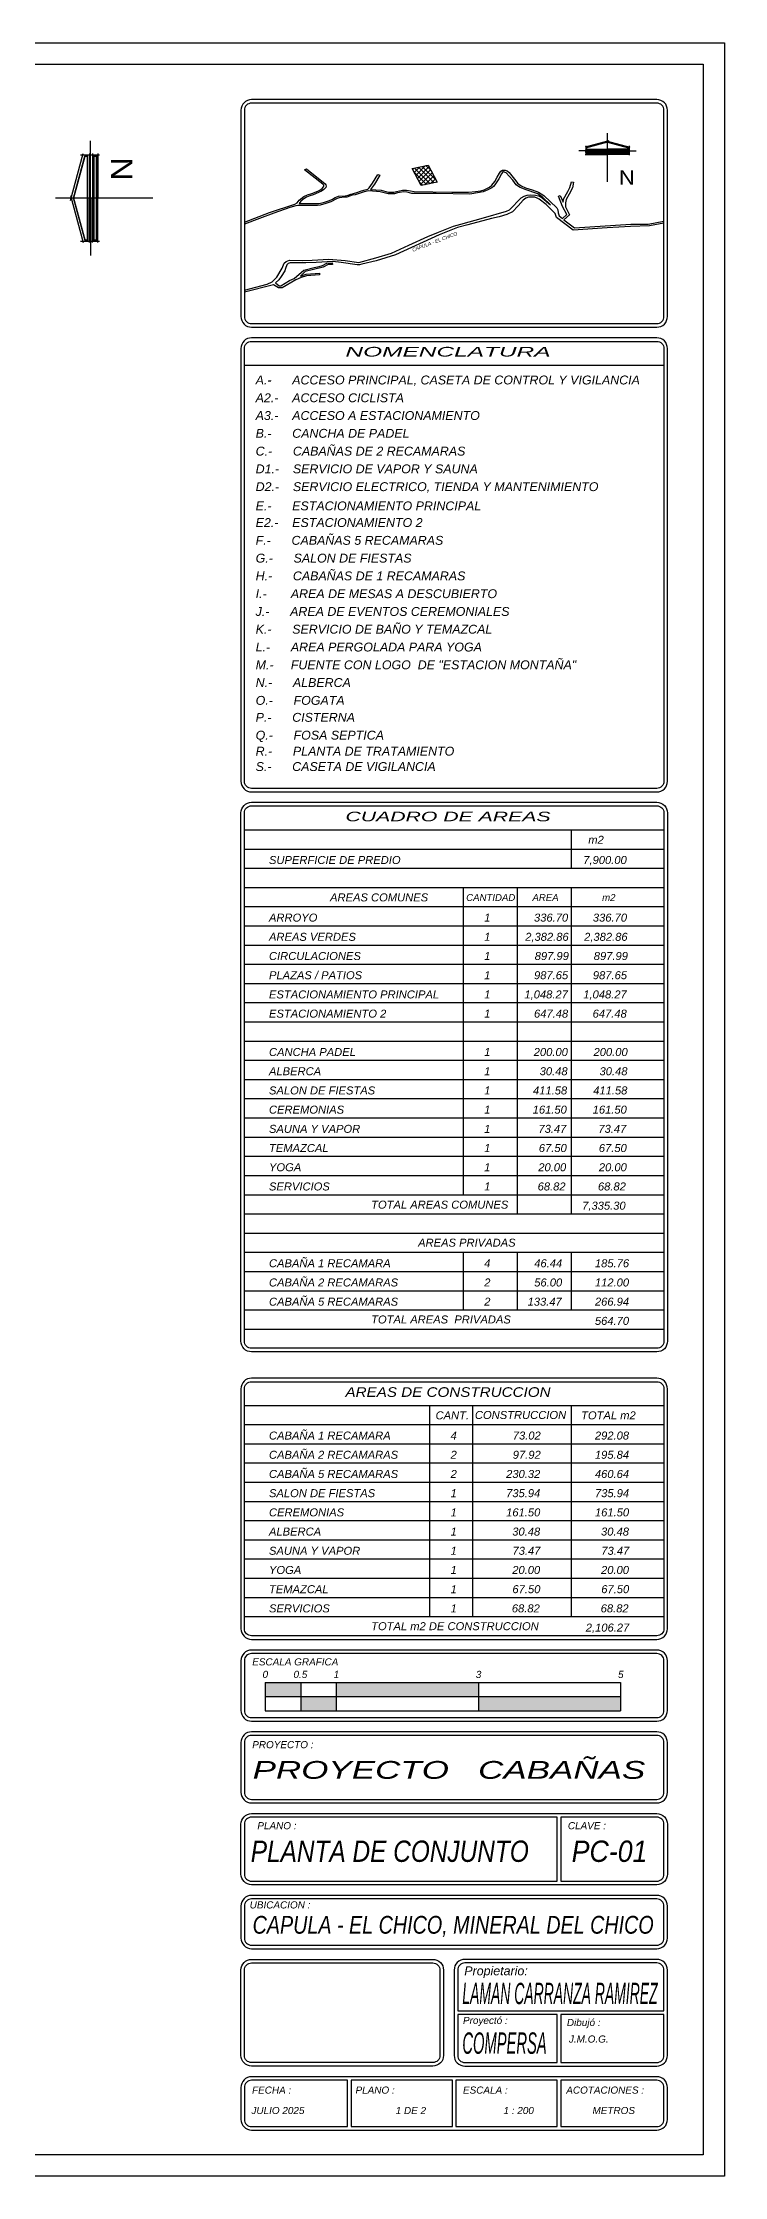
# Model space of a CAD drawing. Header units: millimetres. Extents: x 525387 to 527545, y 2235066 to 2235448.
# Drawn here: x 525651.4 to 525689.8, y 2235066.5 to 2235186.5 of the extents above; entities that cross this region are included whole.
import ezdxf
from ezdxf.enums import TextEntityAlignment as Align

# ---------------------------------------------------------------- set-up
doc = ezdxf.new("R2010")
doc.units = ezdxf.units.MM
doc.layers.add('auxiliar', color=6, linetype='Continuous')
doc.layers.add('pie de plano', color=7, linetype='Continuous')
doc.styles.add('ARIAL', font='ariali.ttf')
doc.styles.add('SWIS721', font='swissko.ttf')

msp = doc.modelspace()

# ---------------------------------------------------------------- hatches: boundary and pattern name
at = {"layer": 'auxiliar'}
h = msp.add_hatch(dxfattribs=at)
h.set_pattern_fill('NET', color=8, scale=0.058, angle=45)
h.set_pattern_definition([(45, (-1162.57987, -355.22754), (-0.130213713756, 0.130213713756), []), (135, (-1162.57987, -355.22754), (-0.130213713756, -0.130213713756), [])])
h.paths.add_polyline_path([(525672.226, 2235179.407), (525672.739, 2235178.454), (525673.634, 2235178.645), (525673.134, 2235179.611)])
at = {"layer": 'pie de plano'}
h = msp.add_hatch(color=256, dxfattribs=at)
h.dxf.hatch_style = 1
h.paths.add_polyline_path([(525665.956, 2235094.27), (525663.956, 2235094.27), (525663.956, 2235093.47), (525665.956, 2235093.47)])
h = msp.add_hatch(color=256, dxfattribs=at)
h.dxf.hatch_style = 1
h.paths.add_polyline_path([(525675.956, 2235094.27), (525667.956, 2235094.27), (525667.956, 2235093.47), (525675.956, 2235093.47)])
h = msp.add_hatch(color=256, dxfattribs=at)
h.dxf.hatch_style = 1
h.paths.add_polyline_path([(525667.956, 2235093.47), (525665.956, 2235093.47), (525665.956, 2235092.67), (525667.956, 2235092.67)])
h = msp.add_hatch(color=256, dxfattribs=at)
h.dxf.hatch_style = 1
h.paths.add_polyline_path([(525683.956, 2235093.47), (525675.956, 2235093.47), (525675.956, 2235092.67), (525683.956, 2235092.67)])

# ---------------------------------------------------------------- linework, layer by layer
for p, q in [((525662.79, 2235168.362), (525686.39, 2235168.362)), ((525662.79, 2235142.222), (525686.39, 2235142.222)), ((525681.194, 2235140.062), (525681.194, 2235142.222)), ((525662.79, 2235141.142), (525686.39, 2235141.142)), ((525662.79, 2235140.062), (525686.39, 2235140.062)), ((525662.79, 2235138.982), (525686.39, 2235138.982)), ((525675.11, 2235121.702), (525675.11, 2235138.982)), ((525678.152, 2235120.622), (525678.152, 2235138.982)), ((525681.194, 2235120.622), (525681.194, 2235138.982)), ((525662.79, 2235137.902), (525686.39, 2235137.902)), ((525662.79, 2235136.822), (525686.39, 2235136.822)), ((525662.79, 2235135.742), (525686.39, 2235135.742)), ((525662.79, 2235134.662), (525686.39, 2235134.662)), ((525662.79, 2235133.582), (525686.39, 2235133.582)), ((525662.79, 2235132.502), (525686.39, 2235132.502)), ((525662.79, 2235131.422), (525686.39, 2235131.422)), ((525662.79, 2235130.342), (525686.39, 2235130.342)), ((525662.79, 2235129.262), (525686.39, 2235129.262)), ((525662.79, 2235128.182), (525686.39, 2235128.182)), ((525662.79, 2235127.102), (525686.39, 2235127.102)), ((525662.79, 2235126.022), (525686.39, 2235126.022)), ((525662.79, 2235124.942), (525686.39, 2235124.942)), ((525662.79, 2235123.862), (525686.39, 2235123.862)), ((525662.79, 2235122.782), (525686.39, 2235122.782)), ((525662.79, 2235121.702), (525686.39, 2235121.702)), ((525662.79, 2235120.622), (525686.39, 2235120.622)), ((525662.79, 2235119.542), (525686.39, 2235119.542)), ((525662.79, 2235118.462), (525686.39, 2235118.462)), ((525675.11, 2235115.222), (525675.11, 2235118.462)), ((525678.152, 2235115.222), (525678.152, 2235118.462)), ((525681.194, 2235115.222), (525681.194, 2235118.462)), ((525662.79, 2235117.382), (525686.39, 2235117.382)), ((525662.79, 2235116.302), (525686.39, 2235116.302)), ((525662.79, 2235115.222), (525686.39, 2235115.222)), ((525662.79, 2235114.142), (525686.39, 2235114.142)), ((525662.79, 2235109.852), (525686.39, 2235109.852)), ((525673.219, 2235097.972), (525673.219, 2235109.852)), ((525675.631, 2235097.972), (525675.631, 2235109.852)), ((525681.194, 2235107.692), (525681.194, 2235109.852)), ((525662.79, 2235108.772), (525686.39, 2235108.772)), ((525681.194, 2235097.972), (525681.194, 2235108.772)), ((525662.79, 2235107.692), (525686.39, 2235107.692)), ((525662.79, 2235106.612), (525686.39, 2235106.612)), ((525662.79, 2235105.532), (525686.39, 2235105.532)), ((525662.79, 2235104.452), (525686.39, 2235104.452)), ((525662.79, 2235103.372), (525686.39, 2235103.372)), ((525662.79, 2235102.292), (525686.39, 2235102.292)), ((525662.79, 2235101.212), (525686.39, 2235101.212)), ((525662.79, 2235100.132), (525686.39, 2235100.132)), ((525662.79, 2235099.052), (525686.39, 2235099.052)), ((525662.79, 2235097.972), (525686.39, 2235097.972))]:
    msp.add_line(p, q)
at = {"layer": 'auxiliar'}
for p, q in [((525666.161, 2235179.348), (525666.278, 2235179.394)), ((525667.193, 2235178.535), (525666.161, 2235179.348)), ((525666.278, 2235179.394), (525667.335, 2235178.547)), ((525670.003, 2235178.599), (525670.301, 2235179.085)), ((525670.414, 2235179.034), (525670.115, 2235178.536)), ((525670.301, 2235179.085), (525670.414, 2235179.034)), ((525676.871, 2235178.691), (525677.009, 2235178.927)), ((525677.009, 2235178.927), (525677.132, 2235179.162)), ((525677.132, 2235179.162), (525677.208, 2235179.265)), ((525677.208, 2235179.265), (525677.31, 2235179.323)), ((525665.75, 2235177.485), (525665.876, 2235177.641)), ((525665.876, 2235177.641), (525665.956, 2235177.705)), ((525665.956, 2235177.705), (525666.129, 2235177.833)), ((525666.128, 2235177.702), (525665.963, 2235177.579)), ((525666.273, 2235177.797), (525666.128, 2235177.702)), ((525666.129, 2235177.833), (525666.335, 2235177.925)), ((525666.465, 2235177.879), (525666.273, 2235177.797)), ((525666.335, 2235177.925), (525666.584, 2235178.001)), ((525666.666, 2235177.937), (525666.465, 2235177.879)), ((525666.584, 2235178.001), (525666.924, 2235178.147)), ((525667.13, 2235178.139), (525666.666, 2235177.937)), ((525666.924, 2235178.147), (525667.025, 2235178.191)), ((525667.025, 2235178.191), (525667.161, 2235178.293)), ((525667.256, 2235178.236), (525667.13, 2235178.139)), ((525667.161, 2235178.293), (525667.235, 2235178.376)), ((525667.26, 2235178.478), (525667.193, 2235178.535)), ((525667.235, 2235178.376), (525667.26, 2235178.429)), ((525667.362, 2235178.355), (525667.256, 2235178.236)), ((525667.26, 2235178.429), (525667.26, 2235178.478)), ((525667.298, 2235177.52), (525667.576, 2235177.614)), ((525667.335, 2235178.547), (525667.369, 2235178.496)), ((525667.388, 2235178.425), (525667.362, 2235178.355)), ((525667.369, 2235178.496), (525667.388, 2235178.425)), ((525667.576, 2235177.614), (525667.747, 2235177.693)), ((525667.747, 2235177.693), (525667.897, 2235177.783)), ((525667.897, 2235177.783), (525667.984, 2235177.823)), ((525667.984, 2235177.823), (525668.088, 2235177.852)), ((525668.088, 2235177.852), (525668.455, 2235177.879)), ((525668.455, 2235177.879), (525668.635, 2235177.92)), ((525668.635, 2235177.92), (525668.771, 2235177.973)), ((525668.771, 2235177.973), (525668.935, 2235178.016)), ((525668.935, 2235178.016), (525669.11, 2235178.067)), ((525669.11, 2235178.067), (525669.385, 2235178.167)), ((525669.385, 2235178.167), (525669.581, 2235178.208)), ((525669.581, 2235178.208), (525669.668, 2235178.228)), ((525669.668, 2235178.228), (525669.733, 2235178.257)), ((525669.733, 2235178.257), (525669.803, 2235178.328)), ((525669.803, 2235178.328), (525670.003, 2235178.599)), ((525670.115, 2235178.536), (525669.888, 2235178.238)), ((525669.888, 2235178.238), (525670.487, 2235178.195)), ((525670.487, 2235178.195), (525670.743, 2235178.116)), ((525670.743, 2235178.116), (525670.901, 2235178.077)), ((525670.901, 2235178.077), (525671.196, 2235178.084)), ((525671.196, 2235178.084), (525671.339, 2235178.121)), ((525671.339, 2235178.121), (525671.508, 2235178.163)), ((525671.508, 2235178.163), (525671.682, 2235178.191)), ((525671.682, 2235178.191), (525671.904, 2235178.191)), ((525671.904, 2235178.191), (525672.137, 2235178.161)), ((525672.137, 2235178.161), (525672.342, 2235178.131)), ((525672.342, 2235178.131), (525674.456, 2235178.09)), ((525674.456, 2235178.09), (525675.389, 2235178.076)), ((525675.389, 2235178.076), (525675.785, 2235178.123)), ((525675.785, 2235178.123), (525676.083, 2235178.16)), ((525676.083, 2235178.16), (525676.274, 2235178.21)), ((525676.274, 2235178.21), (525676.586, 2235178.366)), ((525676.586, 2235178.366), (525676.705, 2235178.469)), ((525676.705, 2235178.469), (525676.871, 2235178.691)), ((525662.79, 2235176.398), (525664.192, 2235176.932)), ((525664.192, 2235176.932), (525665.627, 2235177.409)), ((525665.627, 2235177.409), (525665.75, 2235177.485)), ((525665.963, 2235177.579), (525665.864, 2235177.442)), ((525665.864, 2235177.442), (525666.989, 2235177.445)), ((525666.989, 2235177.445), (525667.298, 2235177.52))]:
    msp.add_line(p, q, dxfattribs=at)
at = {"layer": 'auxiliar', "color": 1, "linetype": 'Continuous'}
for points in [[(525509.79, 2235186.492), (525689.79, 2235186.492), (525689.79, 2235066.492), (525509.79, 2235066.492)], [(525510.99, 2235185.292), (525688.59, 2235185.292), (525688.59, 2235067.692), (525510.99, 2235067.692)]]:
    msp.add_lwpolyline(points, close=True, dxfattribs=at)
at = {"layer": 'auxiliar'}
for points in [[(525662.79, 2235172.567), (525664.072, 2235172.915), (525664.356, 2235173.037), (525664.619, 2235173.295), (525664.917, 2235173.819), (525665.017, 2235174.088), (525665.141, 2235174.192), (525665.318, 2235174.259), (525666.077, 2235174.249), (525666.606, 2235174.267), (525667.545, 2235174.31), (525668.466, 2235174.242), (525669.223, 2235174.126), (525670.176, 2235174.387), (525671.073, 2235174.655), (525672.041, 2235175.095), (525673.108, 2235175.594), (525673.7, 2235175.839), (525674.561, 2235176.171), (525674.959, 2235176.279), (525676.241, 2235176.643), (525677.542, 2235177.012), (525677.709, 2235177.098), (525678.366, 2235177.762), (525678.524, 2235177.861), (525678.693, 2235177.922), (525678.889, 2235177.929), (525679.172, 2235177.918), (525679.334, 2235177.87), (525679.55, 2235177.757), (525680.017, 2235177.381), (525679.586, 2235177.792), (525679.294, 2235177.984), (525678.585, 2235178.239), (525678.274, 2235178.373), (525678.085, 2235178.495), (525677.891, 2235178.756), (525677.682, 2235178.993), (525677.524, 2235179.175), (525677.372, 2235179.236), (525677.323, 2235179.236), (525677.255, 2235179.116), (525677.105, 2235178.833), (525676.875, 2235178.494), (525676.801, 2235178.4), (525676.705, 2235178.332), (525676.455, 2235178.192), (525676.349, 2235178.152), (525676.219, 2235178.105), (525676.011, 2235178.064), (525675.469, 2235177.98), (525673.574, 2235178.015), (525672.214, 2235178.015), (525671.953, 2235178.083), (525671.735, 2235178.1), (525671.401, 2235178.05), (525671.238, 2235177.99), (525670.873, 2235177.99), (525670.434, 2235178.102), (525669.785, 2235178.159), (525669.527, 2235178.112), (525669.24, 2235178.006), (525669.014, 2235177.939), (525668.855, 2235177.908), (525668.547, 2235177.799), (525668.446, 2235177.799), (525668.116, 2235177.76), (525668.001, 2235177.725), (525667.65, 2235177.549), (525667.373, 2235177.449), (525667.052, 2235177.362), (525666.907, 2235177.343), (525665.786, 2235177.343), (525665.677, 2235177.324), (525665.352, 2235177.216), (525664.451, 2235176.907), (525663.629, 2235176.602), (525662.79, 2235176.289)], [(525677.31, 2235179.323), (525677.457, 2235179.318), (525677.57, 2235179.277), (525677.676, 2235179.191), (525678.068, 2235178.728), (525678.147, 2235178.591), (525678.35, 2235178.449), (525678.605, 2235178.334), (525678.98, 2235178.208), (525679.327, 2235178.075), (525679.637, 2235177.901), (525680.359, 2235177.21), (525680.425, 2235177.087), (525680.448, 2235176.92), (525680.5, 2235176.76), (525680.68, 2235176.599), (525680.932, 2235176.823), (525680.68, 2235177.283), (525680.452, 2235177.851), (525680.55, 2235177.89), (525680.722, 2235177.529), (525680.749, 2235177.683), (525680.994, 2235178.125), (525681.106, 2235178.353), (525681.188, 2235178.665), (525681.301, 2235178.647), (525681.244, 2235178.325), (525681.057, 2235177.973), (525680.893, 2235177.67), (525680.848, 2235177.49), (525680.848, 2235177.261), (525681.085, 2235176.803), (525680.768, 2235176.527), (525681.355, 2235176.083), (525684.522, 2235176.282), (525685.506, 2235176.277), (525686.39, 2235176.449)], [(525686.39, 2235176.337), (525685.57, 2235176.183), (525684.504, 2235176.153), (525683.2, 2235176.084), (525681.293, 2235175.94), (525680.356, 2235176.658), (525680.281, 2235176.876), (525679.77, 2235177.392), (525679.377, 2235177.689), (525679.262, 2235177.755), (525679.124, 2235177.797), (525678.769, 2235177.799), (525678.614, 2235177.75), (525678.475, 2235177.632), (525678.191, 2235177.318), (525677.872, 2235176.973), (525677.557, 2235176.834), (525677.125, 2235176.691), (525676.694, 2235176.603), (525675.362, 2235176.254), (525674.771, 2235176.094), (525673.737, 2235175.691), (525671.288, 2235174.552), (525670.195, 2235174.229), (525669.401, 2235174.032), (525669.271, 2235174.002), (525669.138, 2235174), (525668.238, 2235174.125), (525667.769, 2235174.178), (525666.83, 2235174.134), (525666.253, 2235174.116), (525665.365, 2235174.116), (525665.249, 2235174.069), (525665.178, 2235173.995), (525665.098, 2235173.799), (525665.059, 2235173.658), (525664.857, 2235173.341), (525664.72, 2235173.15), (525664.54, 2235172.983), (525664.736, 2235172.825), (525664.835, 2235172.817), (525665.324, 2235173.108), (525665.589, 2235173.227), (525666.13, 2235173.703), (525666.719, 2235173.852), (525667.002, 2235173.906), (525667.176, 2235173.962), (525667.422, 2235174.088), (525667.733, 2235174.11), (525667.739, 2235174.018), (525667.507, 2235174.018), (525667.214, 2235173.862), (525666.201, 2235173.622), (525665.935, 2235173.366), (525666.255, 2235173.464), (525667.004, 2235173.526), (525667.011, 2235173.437), (525666.28, 2235173.371), (525665.981, 2235173.279), (525665.691, 2235173.145), (525664.912, 2235172.713), (525664.845, 2235172.697), (525664.706, 2235172.697), (525664.417, 2235172.879), (525662.79, 2235172.451)]]:
    msp.add_lwpolyline(points, dxfattribs=at)
msp.add_lwpolyline([(525672.739, 2235178.454), (525672.226, 2235179.407), (525673.134, 2235179.611), (525673.634, 2235178.645)], close=True, dxfattribs=at)
at = {"layer": 'pie de plano', "color": 1}
for p, q in [((525683.214, 2235178.665), (525683.214, 2235181.401)), ((525653.002, 2235177.615), (525653.723, 2235180.262)), ((525653.175, 2235177.753), (525653.819, 2235180.118)), ((525653.572, 2235180.187), (525654.089, 2235180.187)), ((525653.819, 2235180.118), (525653.955, 2235180.118)), ((525653.955, 2235180.118), (525653.955, 2235177.753)), ((525654.07, 2235180.262), (525654.07, 2235177.753)), ((525654.07, 2235180.187), (525654.645, 2235180.187)), ((525654.128, 2235177.753), (525654.128, 2235180.977)), ((525654.245, 2235180.262), (525654.246, 2235177.753)), ((525654.32, 2235180.118), (525654.471, 2235180.118)), ((525654.32, 2235180.118), (525654.32, 2235177.753)), ((525654.471, 2235180.118), (525654.471, 2235177.753)), ((525654.545, 2235180.262), (525654.545, 2235177.753)), ((525683.214, 2235180.416), (525681.603, 2235180.416)), ((525683.283, 2235180.978), (525681.96, 2235180.618)), ((525681.96, 2235180.445), (525683.214, 2235180.445)), ((525681.96, 2235180.357), (525683.214, 2235180.357)), ((525681.96, 2235180.207), (525683.214, 2235180.207)), ((525681.998, 2235180.693), (525681.998, 2235180.435)), ((525681.998, 2235180.445), (525681.998, 2235180.157)), ((525683.214, 2235180.892), (525682.032, 2235180.57)), ((525682.032, 2235180.57), (525682.032, 2235180.502)), ((525682.032, 2235180.502), (525683.214, 2235180.502)), ((525682.032, 2235180.319), (525682.032, 2235180.244)), ((525682.032, 2235180.319), (525683.214, 2235180.319)), ((525682.032, 2235180.244), (525683.214, 2235180.244)), ((525683.145, 2235180.978), (525684.469, 2235180.618)), ((525683.214, 2235180.892), (525684.397, 2235180.57)), ((525684.397, 2235180.502), (525683.214, 2235180.502)), ((525684.469, 2235180.445), (525683.214, 2235180.445)), ((525683.214, 2235180.416), (525684.826, 2235180.416)), ((525684.469, 2235180.357), (525683.214, 2235180.357)), ((525684.397, 2235180.319), (525683.214, 2235180.319)), ((525684.397, 2235180.244), (525683.214, 2235180.244)), ((525684.469, 2235180.207), (525683.214, 2235180.207)), ((525684.397, 2235180.57), (525684.397, 2235180.502)), ((525684.397, 2235180.319), (525684.397, 2235180.244)), ((525684.431, 2235180.693), (525684.431, 2235180.435)), ((525684.431, 2235180.445), (525684.431, 2235180.157)), ((525657.628, 2235177.753), (525652.156, 2235177.753)), ((525653.002, 2235177.891), (525653.723, 2235175.245)), ((525653.175, 2235177.753), (525653.819, 2235175.389)), ((525653.955, 2235175.389), (525653.955, 2235177.753)), ((525654.07, 2235175.245), (525654.07, 2235177.753)), ((525654.128, 2235177.753), (525654.128, 2235174.53)), ((525654.245, 2235175.245), (525654.246, 2235177.753)), ((525654.32, 2235175.389), (525654.32, 2235177.753)), ((525654.471, 2235175.389), (525654.471, 2235177.753)), ((525654.545, 2235175.245), (525654.545, 2235177.753)), ((525653.572, 2235175.32), (525654.089, 2235175.32)), ((525653.819, 2235175.389), (525653.955, 2235175.389)), ((525654.07, 2235175.32), (525654.645, 2235175.32)), ((525654.32, 2235175.389), (525654.471, 2235175.389))]:
    msp.add_line(p, q, dxfattribs=at)
at = {"layer": 'pie de plano'}
for p, q in [((525663.956, 2235094.27), (525663.956, 2235092.67)), ((525663.956, 2235094.27), (525683.956, 2235094.27)), ((525665.956, 2235094.27), (525665.956, 2235092.67)), ((525667.956, 2235094.27), (525667.956, 2235092.67)), ((525675.956, 2235094.27), (525675.956, 2235092.67)), ((525683.956, 2235094.27), (525683.956, 2235092.67)), ((525663.956, 2235093.47), (525683.956, 2235093.47)), ((525663.956, 2235092.67), (525683.956, 2235092.67))]:
    msp.add_line(p, q, dxfattribs=at)
for points in [[(525685.99, 2235170.492, 0.4142136), (525686.59, 2235171.092), (525686.59, 2235182.692, 0.4142136), (525685.99, 2235183.292), (525663.19, 2235183.292, 0.4142136), (525662.59, 2235182.692), (525662.59, 2235171.092, 0.4142136), (525663.19, 2235170.492)], [(525685.99, 2235170.692, 0.4142136), (525686.39, 2235171.092), (525686.39, 2235182.692, 0.4142136), (525685.99, 2235183.092), (525663.19, 2235183.092, 0.4142136), (525662.79, 2235182.692), (525662.79, 2235171.092, 0.4142136), (525663.19, 2235170.692)], [(525685.99, 2235144.352, 0.4142136), (525686.59, 2235144.952), (525686.59, 2235169.292, 0.4142136), (525685.99, 2235169.892), (525663.19, 2235169.892, 0.4142136), (525662.59, 2235169.292), (525662.59, 2235144.952, 0.4142136), (525663.19, 2235144.352)], [(525685.99, 2235169.692, -0.4142136), (525686.39, 2235169.292), (525686.39, 2235144.952, -0.4142136), (525685.99, 2235144.552), (525663.19, 2235144.552, -0.4142136), (525662.79, 2235144.952), (525662.79, 2235169.292, -0.4142136), (525663.19, 2235169.692)], [(525685.99, 2235143.772, -0.4142136), (525686.59, 2235143.172), (525686.59, 2235113.462, -0.4142136), (525685.99, 2235112.862), (525663.19, 2235112.862, -0.4142136), (525662.59, 2235113.462), (525662.59, 2235143.172, -0.4142136), (525663.19, 2235143.772)], [(525685.99, 2235143.572, -0.4142136), (525686.39, 2235143.172), (525686.39, 2235113.462, -0.4142136), (525685.99, 2235113.062), (525663.19, 2235113.062, -0.4142136), (525662.79, 2235113.462), (525662.79, 2235143.172, -0.4142136), (525663.19, 2235143.572)], [(525685.99, 2235096.692, 0.4142136), (525686.59, 2235097.292), (525686.59, 2235110.782, 0.4142136), (525685.99, 2235111.382), (525663.19, 2235111.382, 0.4142136), (525662.59, 2235110.782), (525662.59, 2235097.292, 0.4142136), (525663.19, 2235096.692)], [(525685.99, 2235111.182, -0.4142136), (525686.39, 2235110.782), (525686.39, 2235097.292, -0.4142136), (525685.99, 2235096.892), (525663.19, 2235096.892, -0.4142136), (525662.79, 2235097.292), (525662.79, 2235110.782, -0.4142136), (525663.19, 2235111.182)], [(525685.99, 2235092.092, 0.4142136), (525686.59, 2235092.692), (525686.59, 2235095.492, 0.4142136), (525685.99, 2235096.092), (525663.19, 2235096.092, 0.4142136), (525662.59, 2235095.492), (525662.59, 2235092.692, 0.4142136), (525663.19, 2235092.092)], [(525685.99, 2235092.292, 0.4142136), (525686.39, 2235092.692), (525686.39, 2235095.492, 0.4142136), (525685.99, 2235095.892), (525663.19, 2235095.892, 0.4142136), (525662.79, 2235095.492), (525662.79, 2235092.692, 0.4142136), (525663.19, 2235092.292)], [(525685.99, 2235087.492, 0.4142136), (525686.59, 2235088.092), (525686.59, 2235090.892, 0.4142136), (525685.99, 2235091.492), (525663.19, 2235091.492, 0.4142136), (525662.59, 2235090.892), (525662.59, 2235088.092, 0.4142136), (525663.19, 2235087.492)], [(525685.99, 2235087.692, 0.4142136), (525686.39, 2235088.092), (525686.39, 2235090.892, 0.4142136), (525685.99, 2235091.292), (525663.19, 2235091.292, 0.4142136), (525662.79, 2235090.892), (525662.79, 2235088.092, 0.4142136), (525663.19, 2235087.692)], [(525663.19, 2235082.892, -0.4142136), (525662.59, 2235083.492), (525662.59, 2235086.292, -0.4142136), (525663.19, 2235086.892), (525685.99, 2235086.892, -0.4142136), (525686.59, 2235086.292), (525686.59, 2235083.492, -0.4142136), (525685.99, 2235082.892)], [(525680.39, 2235086.692), (525663.19, 2235086.692, 0.4142136), (525662.79, 2235086.292), (525662.79, 2235083.492, 0.4142136), (525663.19, 2235083.092), (525680.39, 2235083.092)], [(525680.59, 2235083.092), (525685.99, 2235083.092, 0.4142136), (525686.39, 2235083.492), (525686.39, 2235086.292, 0.4142136), (525685.99, 2235086.692), (525680.59, 2235086.692)], [(525685.99, 2235079.292, 0.4142136), (525686.59, 2235079.892), (525686.59, 2235081.692, 0.4142136), (525685.99, 2235082.292), (525663.19, 2235082.292, 0.4142136), (525662.59, 2235081.692), (525662.59, 2235079.892, 0.4142136), (525663.19, 2235079.292)], [(525685.99, 2235079.492, 0.4142136), (525686.39, 2235079.892), (525686.39, 2235081.692, 0.4142136), (525685.99, 2235082.092), (525663.19, 2235082.092, 0.4142136), (525662.79, 2235081.692), (525662.79, 2235079.892, 0.4142136), (525663.19, 2235079.492)], [(525663.19, 2235072.692, -0.4142136), (525662.59, 2235073.292), (525662.59, 2235078.092, -0.4142136), (525663.19, 2235078.692), (525673.39, 2235078.692, -0.4142136), (525673.99, 2235078.092), (525673.99, 2235073.292, -0.4142136), (525673.39, 2235072.692)], [(525663.19, 2235072.892, -0.4142136), (525662.79, 2235073.292), (525662.79, 2235078.092, -0.4142136), (525663.19, 2235078.492), (525673.39, 2235078.492, -0.4142136), (525673.79, 2235078.092), (525673.79, 2235073.292, -0.4142136), (525673.39, 2235072.892)], [(525685.99, 2235072.692, 0.4142136), (525686.59, 2235073.292), (525686.59, 2235078.092, 0.4142136), (525685.99, 2235078.692), (525675.19, 2235078.692, 0.4142136), (525674.59, 2235078.092), (525674.59, 2235073.292, 0.4142136), (525675.19, 2235072.692)], [(525674.79, 2235078.092), (525674.79, 2235075.792), (525686.39, 2235075.792), (525686.39, 2235078.092, 0.4142136), (525685.99, 2235078.492), (525675.19, 2235078.492, 0.4142136)], [(525680.39, 2235075.592), (525674.79, 2235075.592), (525674.79, 2235073.292, 0.4142136), (525675.19, 2235072.892), (525680.39, 2235072.892)], [(525680.59, 2235072.892), (525685.99, 2235072.892, 0.4142136), (525686.39, 2235073.292), (525686.39, 2235075.592), (525680.59, 2235075.592)], [(525685.99, 2235069.092, 0.4142136), (525686.59, 2235069.692), (525686.59, 2235071.492, 0.4142136), (525685.99, 2235072.092), (525663.19, 2235072.092, 0.4142136), (525662.59, 2235071.492), (525662.59, 2235069.692, 0.4142136), (525663.19, 2235069.092)], [(525668.59, 2235071.892), (525663.19, 2235071.892, 0.4142136), (525662.79, 2235071.492), (525662.79, 2235069.692, 0.4142136), (525663.19, 2235069.292), (525668.59, 2235069.292)], [(525680.59, 2235071.892), (525680.59, 2235069.292), (525685.99, 2235069.292, 0.4142136), (525686.39, 2235069.692), (525686.39, 2235071.492, 0.4142136), (525685.99, 2235071.892)]]:
    msp.add_lwpolyline(points, format="xyb", close=True, dxfattribs=at)
at = {"layer": 'pie de plano', "color": 1}
for points, const_width in [([(525653.819, 2235175.389), (525653.175, 2235177.753), (525653.819, 2235180.118), (525653.955, 2235180.118), (525653.955, 2235175.389)], 0.0874), ([(525654.32, 2235175.389), (525654.32, 2235180.118), (525654.471, 2235180.118), (525654.471, 2235175.389)], 0.0874), ([(525682.032, 2235180.57), (525683.214, 2235180.892), (525684.397, 2235180.57), (525684.397, 2235180.502), (525682.032, 2235180.502)], 0.0437), ([(525682.032, 2235180.319), (525684.397, 2235180.319), (525684.397, 2235180.244), (525682.032, 2235180.244)], 0.0437)]:
    msp.add_lwpolyline(points, close=True, dxfattribs=dict(at, const_width=const_width))
at = {"layer": 'pie de plano'}
for points in [[(525674.49, 2235071.892), (525668.79, 2235071.892), (525668.79, 2235069.292), (525674.49, 2235069.292)], [(525680.39, 2235069.292), (525680.39, 2235071.892), (525674.69, 2235071.892), (525674.69, 2235069.292)]]:
    msp.add_lwpolyline(points, close=True, dxfattribs=at)

# ---------------------------------------------------------------- texts
at = {"layer": 'pie de plano', "color": 1, "style": 'SWIS721', "width": 0.975836}
msp.add_text('N', height=1.2, rotation=90, dxfattribs=at).set_placement((525656.492, 2235178.727), (525656.492, 2235180.052), align=Align.FIT)
msp.add_text('N', height=0.8, dxfattribs=at).set_placement((525683.863, 2235178.511), (525684.747, 2235178.511), align=Align.FIT)
at = {"layer": 'pie de plano', "style": 'ARIAL'}
msp.add_text('CAPULA - EL CHICO', height=0.2, rotation=20.65302, dxfattribs=at).set_placement((525672.275, 2235174.73))
for s, height, width, p, p2 in [('NOMENCLATURA', 0.54, 1.823014, (525668.475, 2235168.841), (525680.013, 2235168.841)), ('CUADRO DE AREAS', 0.54, 1.581172, (525668.475, 2235142.701), (525680.013, 2235142.701)), ('AREAS DE CONSTRUCCION', 0.54, 1.129898, (525668.475, 2235110.331), (525680.013, 2235110.331)), ('PROYECTO   CABAÑAS', 1, 1.408348, (525663.25, 2235088.85), (525685.342, 2235088.85)), ('PLANTA DE CONJUNTO', 1.2, 0.819246, (525663.146, 2235084.176), (525678.789, 2235084.176)), ('PC-01', 1.2, 0.896661, (525681.202, 2235084.176), (525685.462, 2235084.176)), ('CAPULA - EL CHICO, MINERAL DEL CHICO', 1, 0.794208, (525663.25, 2235080.139), (525685.814, 2235080.139)), ('LAMAN CARRANZA RAMIREZ', 1.2, 0.467192, (525675.049, 2235076.176), (525686.035, 2235076.176)), ('COMPERSA', 1.2, 0.494659, (525675.049, 2235073.385), (525679.795, 2235073.385))]:
    msp.add_text(s, height=height, dxfattribs=dict(at, width=width)).set_placement(p, p2, align=Align.FIT)
for s, height, p in [('A.-      ACCESO PRINCIPAL, CASETA DE CONTROL Y VIGILANCIA', 0.5, (525663.421, 2235167.271)), ('A2.-    ACCESO CICLISTA', 0.5, (525663.421, 2235166.271)), ('A3.-    ACCESO A ESTACIONAMIENTO', 0.5, (525663.421, 2235165.271)), ('B.-      CANCHA DE PADEL', 0.5, (525663.421, 2235164.271)), ('C.-      CABAÑAS DE 2 RECAMARAS', 0.5, (525663.421, 2235163.271)), ('D1.-    SERVICIO DE VAPOR Y SAUNA', 0.5, (525663.421, 2235162.271)), ('D2.-    SERVICIO ELECTRICO, TIENDA Y MANTENIMIENTO', 0.5, (525663.421, 2235161.271)), ('E.-      ESTACIONAMIENTO PRINCIPAL', 0.5, (525663.421, 2235160.19)), ('E2.-    ESTACIONAMIENTO 2', 0.5, (525663.421, 2235159.252)), ('F.-      CABAÑAS 5 RECAMARAS', 0.5, (525663.421, 2235158.252)), ('G.-      SALON DE FIESTAS', 0.5, (525663.421, 2235157.252)), ('H.-      CABAÑAS DE 1 RECAMARAS', 0.5, (525663.421, 2235156.252)), ('I.-       AREA DE MESAS A DESCUBIERTO', 0.5, (525663.421, 2235155.252)), ('J.-      AREA DE EVENTOS CEREMONIALES', 0.5, (525663.421, 2235154.252)), ('K.-      SERVICIO DE BAÑO Y TEMAZCAL', 0.5, (525663.421, 2235153.252)), ('L.-      AREA PERGOLADA PARA YOGA', 0.5, (525663.421, 2235152.252)), ('M.-     FUENTE CON LOGO  DE "ESTACION MONTAÑA"', 0.5, (525663.421, 2235151.252)), ('N.-      ALBERCA', 0.5, (525663.421, 2235150.252)), ('P.-      CISTERNA', 0.5, (525663.421, 2235148.298)), ('O.-      FOGATA', 0.5, (525663.421, 2235149.252)), ('Q.-      FOSA SEPTICA', 0.5, (525663.421, 2235147.295)), ('R.-      PLANTA DE TRATAMIENTO', 0.5, (525663.421, 2235146.395)), ('S.-      CASETA DE VIGILANCIA', 0.5, (525663.421, 2235145.529)), ('m2', 0.45, (525682.134, 2235141.436)), ('SUPERFICIE DE PREDIO', 0.45, (525664.171, 2235140.299)), ('7,900.00', 0.45, (525681.853, 2235140.299)), ('AREAS COMUNES', 0.45, (525667.607, 2235138.196)), ('CANTIDAD', 0.3868, (525675.267, 2235138.222)), ('AREA', 0.3868, (525678.995, 2235138.222)), ('m2', 0.3868, (525682.915, 2235138.222)), ('ARROYO', 0.45, (525664.171, 2235137.059)), ('1', 0.45, (525676.279, 2235137.059)), ('336.70', 0.45, (525679.081, 2235137.059)), ('336.70', 0.45, (525682.393, 2235137.059)), ('AREAS VERDES', 0.45, (525664.171, 2235135.979)), ('1', 0.45, (525676.279, 2235135.979)), ('2,382.86', 0.45, (525678.586, 2235135.979)), ('2,382.86', 0.45, (525681.901, 2235135.979)), ('CIRCULACIONES', 0.45, (525664.171, 2235134.899)), ('1', 0.45, (525676.279, 2235134.899)), ('897.99', 0.45, (525679.121, 2235134.899)), ('897.99', 0.45, (525682.443, 2235134.899)), ('PLAZAS / PATIOS', 0.45, (525664.171, 2235133.819)), ('1', 0.45, (525676.279, 2235133.819)), ('987.65', 0.45, (525679.081, 2235133.819)), ('987.65', 0.45, (525682.393, 2235133.819)), ('ESTACIONAMIENTO PRINCIPAL', 0.45, (525664.171, 2235132.739)), ('ESTACIONAMIENTO 2', 0.45, (525664.171, 2235131.659)), ('1', 0.45, (525676.279, 2235132.739)), ('1', 0.45, (525676.279, 2235131.659)), ('1,048.27', 0.45, (525678.541, 2235132.739)), ('647.48', 0.45, (525679.081, 2235131.659)), ('1,048.27', 0.45, (525681.853, 2235132.739)), ('647.48', 0.45, (525682.378, 2235131.659)), ('CANCHA PADEL', 0.45, (525664.171, 2235129.499)), ('1', 0.45, (525676.279, 2235129.499)), ('   200.00', 0.45, (525678.541, 2235129.499)), ('   200.00', 0.45, (525681.906, 2235129.499)), ('ALBERCA', 0.45, (525664.171, 2235128.419)), ('1', 0.45, (525676.279, 2235128.419)), ('30.48', 0.45, (525679.4, 2235128.419)), ('30.48', 0.45, (525682.768, 2235128.419)), ('SALON DE FIESTAS', 0.45, (525664.171, 2235127.339)), ('1', 0.45, (525676.279, 2235127.339)), ('411.58', 0.45, (525679.025, 2235127.339)), ('411.58', 0.45, (525682.411, 2235127.339)), ('CEREMONIAS', 0.45, (525664.171, 2235126.259)), ('1', 0.45, (525676.279, 2235126.259)), ('161.50', 0.45, (525679.006, 2235126.259)), ('161.50', 0.45, (525682.381, 2235126.259)), ('SAUNA Y VAPOR', 0.45, (525664.171, 2235125.179)), ('1', 0.45, (525676.279, 2235125.179)), ('73.47', 0.45, (525679.329, 2235125.179)), ('73.47', 0.45, (525682.701, 2235125.179)), ('TEMAZCAL', 0.45, (525664.171, 2235124.099)), ('1', 0.45, (525676.279, 2235124.099)), ('67.50', 0.45, (525679.352, 2235124.099)), ('67.50', 0.45, (525682.728, 2235124.099)), ('YOGA', 0.45, (525664.171, 2235123.019)), ('1', 0.45, (525676.279, 2235123.019)), ('    20.00', 0.45, (525678.622, 2235123.019)), ('    20.00', 0.45, (525682.032, 2235123.019)), ('SERVICIOS', 0.45, (525664.171, 2235121.939)), ('TOTAL AREAS COMUNES', 0.45, (525669.918, 2235120.916)), ('1', 0.45, (525676.279, 2235121.939)), ('68.82', 0.45, (525679.285, 2235121.939)), ('7,335.30', 0.45, (525681.79, 2235120.859)), ('68.82', 0.45, (525682.677, 2235121.939)), ('AREAS PRIVADAS', 0.45, (525672.561, 2235118.777)), ('CABAÑA 1 RECAMARA', 0.45, (525664.171, 2235117.619)), ('4', 0.45, (525676.279, 2235117.619)), ('46.44', 0.45, (525679.095, 2235117.619)), ('185.76', 0.45, (525682.508, 2235117.619)), ('CABAÑA 2 RECAMARAS', 0.45, (525664.171, 2235116.539)), ('2', 0.45, (525676.279, 2235116.539)), ('56.00', 0.45, (525679.095, 2235116.539)), ('112.00', 0.45, (525682.508, 2235116.539)), ('CABAÑA 5 RECAMARAS', 0.45, (525664.171, 2235115.459)), ('2', 0.45, (525676.279, 2235115.459)), ('133.47', 0.45, (525678.721, 2235115.459)), ('266.94', 0.45, (525682.508, 2235115.459)), ('TOTAL AREAS  PRIVADAS', 0.45, (525669.918, 2235114.458)), ('564.70', 0.45, (525682.508, 2235114.379)), ('CANT.', 0.45, (525673.542, 2235109.066)), ('CONSTRUCCION', 0.45, (525675.757, 2235109.087)), ('TOTAL m2', 0.45, (525681.731, 2235109.066)), ('CABAÑA 1 RECAMARA', 0.45, (525664.171, 2235107.929)), ('4', 0.45, (525674.388, 2235107.929)), ('73.02', 0.45, (525677.887, 2235107.929)), ('292.08', 0.45, (525682.508, 2235107.929)), ('CABAÑA 2 RECAMARAS', 0.45, (525664.171, 2235106.849)), ('2', 0.45, (525674.388, 2235106.849)), ('97.92', 0.45, (525677.887, 2235106.849)), ('195.84', 0.45, (525682.508, 2235106.849)), ('CABAÑA 5 RECAMARAS', 0.45, (525664.171, 2235105.769)), ('2', 0.45, (525674.388, 2235105.769)), ('230.32', 0.45, (525677.513, 2235105.769)), ('460.64', 0.45, (525682.508, 2235105.769)), ('SALON DE FIESTAS', 0.45, (525664.171, 2235104.689)), ('1', 0.45, (525674.388, 2235104.689)), ('735.94', 0.45, (525677.513, 2235104.689)), ('735.94', 0.45, (525682.51, 2235104.689)), ('CEREMONIAS', 0.45, (525664.171, 2235103.609)), ('1', 0.45, (525674.388, 2235103.609)), ('161.50', 0.45, (525677.513, 2235103.609)), ('161.50', 0.45, (525682.51, 2235103.609)), ('ALBERCA', 0.45, (525664.171, 2235102.529)), ('1', 0.45, (525674.388, 2235102.529)), ('30.48', 0.45, (525677.857, 2235102.529)), ('30.48', 0.45, (525682.853, 2235102.529)), ('SAUNA Y VAPOR', 0.45, (525664.171, 2235101.449)), ('YOGA', 0.45, (525664.171, 2235100.369)), ('1', 0.45, (525674.388, 2235101.449)), ('1', 0.45, (525674.388, 2235100.369)), ('20.00', 0.45, (525677.857, 2235100.369)), ('73.47', 0.45, (525677.87, 2235101.449)), ('20.00', 0.45, (525682.853, 2235100.369)), ('73.47', 0.45, (525682.867, 2235101.449)), ('TEMAZCAL', 0.45, (525664.171, 2235099.289)), ('1', 0.45, (525674.388, 2235099.289)), ('67.50', 0.45, (525677.868, 2235099.289)), ('67.50', 0.45, (525682.865, 2235099.289)), ('SERVICIOS', 0.45, (525664.171, 2235098.209)), ('1', 0.45, (525674.388, 2235098.209)), ('68.82', 0.45, (525677.835, 2235098.209)), ('68.82', 0.45, (525682.832, 2235098.209)), ('TOTAL m2 DE CONSTRUCCION', 0.45, (525669.918, 2235097.208)), ('2,106.27', 0.45, (525681.994, 2235097.129)), ('ESCALA GRAFICA', 0.4, (525663.229, 2235095.226)), ('0', 0.4, (525663.809, 2235094.522)), ('0.5', 0.4, (525665.55, 2235094.522)), ('1', 0.4, (525667.809, 2235094.522)), ('3', 0.4, (525675.809, 2235094.522)), ('5', 0.4, (525683.809, 2235094.522)), ('PROYECTO :', 0.4, (525663.229, 2235090.57)), ('PLANO :', 0.4, (525663.516, 2235086.012)), ('CLAVE :', 0.4, (525680.988, 2235086.012)), ('UBICACION :', 0.4, (525663.086, 2235081.557)), ('Propietario:', 0.5, (525675.16, 2235077.8)), ('Proyectó :', 0.4, (525675.086, 2235075.061)), ('Dibujó :', 0.4, (525680.932, 2235074.944)), ('J.M.O.G.', 0.4, (525681.046, 2235074.014)), ('FECHA :', 0.4, (525663.219, 2235071.143)), ('PLANO :', 0.4, (525669.039, 2235071.143)), ('ESCALA :', 0.4, (525675.086, 2235071.143)), ('ACOTACIONES :', 0.4, (525680.898, 2235071.143)), ('JULIO 2025', 0.4, (525663.184, 2235069.994)), ('1 DE 2', 0.4, (525671.301, 2235069.994)), ('1 : 200', 0.4, (525677.366, 2235069.994)), ('METROS', 0.4, (525682.372, 2235069.994))]:
    msp.add_text(s, height=height, dxfattribs=at).set_placement(p)

doc.saveas('drawing.dxf')
